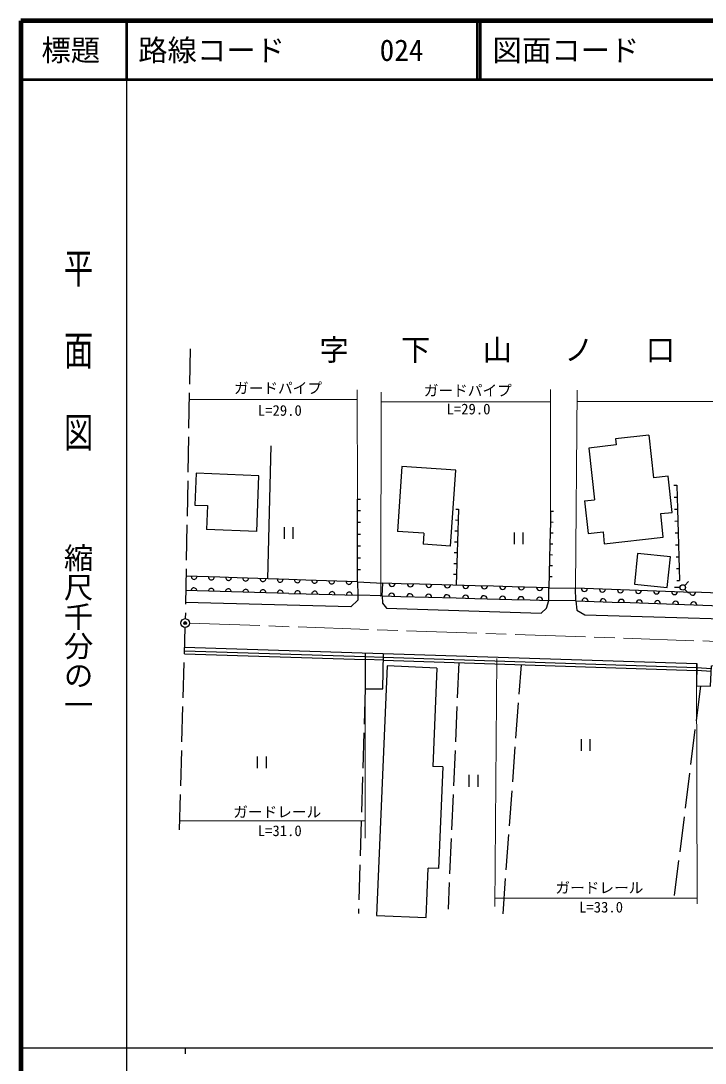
# Model space of a CAD drawing. Units: millimetres, scale not verified. Extents: x 40000 to 680000, y 20000 to 380000.
# Drawn here: x 40000 to 156611, y 202409 to 380000 of the extents above; entities that cross this region are included whole.
import ezdxf
from ezdxf.enums import TextEntityAlignment as Align

# ---------------------------------------------------------------- set-up
doc = ezdxf.new("R2010")
doc.units = ezdxf.units.MM
doc.header["$LTSCALE"] = 1000
doc.header["$PDMODE"] = 32
doc.header["$PDSIZE"] = 500
doc.linetypes.add('CHAIN', pattern=[18.5, 12, -1.5, 3.5, -1.5])
doc.linetypes.add('DASHED', pattern=[7.5, 6, -1.5])
for name, color, linetype, lineweight in [('M-BGD', 7, 'Continuous', 25), ('M-BGD-EXST', 7, 'Continuous', 25), ('M-BMK', 2, 'CHAIN', 13), ('M-BMK-SRVR', 3, 'Continuous', 25), ('M-STR-HTXT', 7, 'Continuous', 13), ('M-TTL', 2, 'Continuous', 140), ('M-TTL-BAND', 7, 'Continuous', 25), ('M-TTL-LINE', 7, 'Continuous', 50)]:
    doc.layers.add(name, color=color, linetype=linetype, lineweight=lineweight)
for name, color, linetype in [('M-BMK-HTXT', 7, 'Continuous'), ('M-OTRS', 6, 'Continuous'), ('M-TTL-TXT', 7, 'Continuous')]:
    doc.layers.add(name, color=color, linetype=linetype)
doc.styles.add('@ＭＳ ゴシック', font='')
doc.styles.add('ＭＳ ゴシック', font='')
doc.styles.get('@ＭＳ ゴシック').set_extended_font_data('@MS Gothic')
doc.styles.get('ＭＳ ゴシック').set_extended_font_data('MS Gothic')

msp = doc.modelspace()

# ---------------------------------------------------------------- linework, layer by layer
at = {"layer": 'M-BGD', "linetype": 'DASHED'}
for p, q in [((68828, 324120), (68015, 278142)), ((97379, 284437), (101667, 284191)), ((129994, 283422), (134504, 283333)), ((101591, 282012), (97440, 282123)), ((134600, 281195), (129969, 281253)), ((67050, 242182), (67981, 276643)), ((101780, 271089), (98695, 271168)), ((98697, 271668), (101789, 271589)), ((114634, 270659), (112811, 228628)), ((122169, 227876), (125287, 270302)), ((157630, 269129), (155174, 269302)), ((155181, 269802), (157657, 269629)), ((155799, 266698), (151340, 230974)), ((98674, 266192), (97542, 227933))]:
    msp.add_line(p, q, dxfattribs=at)
at = {"layer": 'M-BGD'}
for p, q in [((147022, 309396), (141322, 308767)), ((147022, 309396), (147825, 302122)), ((82081, 284935), (82631, 307578)), ((141436, 307734), (136778, 307220)), ((141322, 308767), (141436, 307734)), ((136778, 307220), (137753, 298390)), ((104912, 304055), (104164, 293015)), ((114101, 303433), (104912, 304055)), ((69860, 302923), (69640, 297503)), ((80571, 302489), (69860, 302923)), ((80186, 292977), (80571, 302489)), ((113226, 290512), (114101, 303433)), ((150293, 302395), (147825, 302122)), ((150972, 296247), (150293, 302395)), ((151282, 300867), (151782, 300881)), ((151782, 300881), (151842, 298852)), ((97389, 294503), (97394, 298529)), ((97394, 298529), (97894, 298529)), ((136064, 298203), (137753, 298390)), ((151342, 298837), (151842, 298852)), ((151842, 298852), (151903, 296823)), ((69640, 297503), (71810, 297416)), ((71810, 297416), (71644, 293323)), ((114098, 296801), (114597, 296785)), ((114597, 296785), (114539, 294937)), ((136064, 298203), (136679, 292632)), ((151403, 296808), (151903, 296823)), ((151903, 296823), (152023, 292764)), ((97891, 296516), (97391, 296516)), ((114040, 294953), (114539, 294937)), ((114539, 294937), (114481, 293089)), ((130268, 296413), (130229, 294557)), ((130768, 296403), (130268, 296413)), ((149035, 296033), (150972, 296247)), ((149477, 292028), (149035, 296033)), ((80186, 292977), (71644, 293323)), ((97387, 292490), (97389, 294503)), ((97889, 294503), (97389, 294503)), ((113982, 293105), (114481, 293089)), ((114481, 293089), (114423, 291242)), ((130229, 294557), (130190, 292701)), ((130729, 294547), (130229, 294557)), ((151463, 294778), (151963, 294793)), ((97379, 284437), (97387, 292490)), ((97887, 292489), (97387, 292490)), ((108678, 292709), (104164, 293015)), ((108678, 292709), (108551, 290829)), ((113923, 291257), (114423, 291242)), ((130190, 292701), (130150, 290846)), ((130689, 292691), (130190, 292701)), ((136679, 292632), (139207, 292911)), ((139207, 292911), (139427, 290919)), ((139427, 290919), (149477, 292028)), ((151523, 292749), (152023, 292764)), ((152023, 292764), (152084, 290734)), ((97885, 290476), (97385, 290477)), ((113226, 290512), (108551, 290829)), ((114423, 291242), (114365, 289394)), ((130150, 290846), (129994, 283422)), ((130650, 290835), (130150, 290846)), ((151584, 290720), (152084, 290734)), ((152084, 290734), (152144, 288705)), ((97883, 288463), (97383, 288464)), ((113865, 289410), (114365, 289394)), ((114365, 289394), (114307, 287546)), ((130611, 288979), (130111, 288990)), ((145104, 289228), (144576, 284024)), ((150685, 288661), (145104, 289228)), ((150157, 283458), (150685, 288661)), ((151644, 288690), (152144, 288705)), ((152144, 288705), (152204, 286676)), ((97881, 286450), (97381, 286450)), ((113807, 287562), (114307, 287546)), ((114307, 287546), (114249, 285699)), ((130572, 287123), (130072, 287134)), ((151704, 286661), (152204, 286676)), ((152204, 286676), (152264, 284646)), ((73931, 285200), (68143, 285389)), ((76862, 285105), (73931, 285200)), ((85655, 284819), (76862, 285105)), ((88586, 284723), (85655, 284819)), ((97379, 284437), (88586, 284723)), ((101591, 282012), (101667, 284191)), ((104814, 284105), (101667, 284191)), ((113749, 285714), (114249, 285699)), ((114249, 285699), (114191, 283851)), ((130533, 285267), (130033, 285278)), ((151765, 284631), (152264, 284646)), ((85672, 282442), (68099, 282919)), ((85672, 282442), (88614, 282362)), ((107962, 284020), (104814, 284105)), ((117404, 283764), (107962, 284020)), ((120552, 283678), (117404, 283764)), ((123699, 283593), (120552, 283678)), ((129994, 283422), (123699, 283593)), ((134600, 281195), (134504, 283333)), ((137575, 283225), (134504, 283333)), ((140646, 283117), (137575, 283225)), ((143717, 283009), (140646, 283117)), ((146788, 282901), (143717, 283009)), ((144576, 284024), (150157, 283458)), ((152930, 282684), (146788, 282901)), ((152325, 282617), (152322, 282706)), ((156001, 282576), (152930, 282684)), ((162143, 282360), (156001, 282576)), ((88614, 282362), (97440, 282123)), ((101591, 282012), (104744, 281928)), ((104744, 281928), (114203, 281675)), ((114203, 281675), (117356, 281590)), ((117356, 281590), (123663, 281422)), ((123663, 281422), (126816, 281337)), ((126816, 281337), (129969, 281253)), ((134600, 281195), (137685, 281088)), ((137685, 281088), (140771, 280981)), ((140771, 280981), (143856, 280874)), ((143856, 280874), (146942, 280767)), ((146942, 280767), (150027, 280661)), ((150027, 280661), (153113, 280554)), ((153113, 280554), (156198, 280447)), ((156198, 280447), (159284, 280340)), ((67860, 272146), (98695, 271168)), ((67873, 272645), (98697, 271668)), ((102405, 270082), (100581, 227581)), ((101780, 271089), (155174, 269302)), ((101789, 271589), (155181, 269802)), ((110898, 269718), (102405, 270082)), ((110898, 269718), (110178, 252959)), ((111930, 252884), (110178, 252959)), ((111930, 252884), (111186, 235551)), ((109073, 227217), (109434, 235626)), ((111186, 235551), (109434, 235626)), ((100581, 227581), (109073, 227217))]:
    msp.add_line(p, q, dxfattribs=at)
for points in [[(97379, 284437), (97440, 282123), (97399, 281315), (96208, 280162), (68063, 280875)], [(101591, 282012), (101612, 280799), (102282, 279937), (128677, 279072), (129593, 279945), (129969, 281253), (129994, 283422)], [(134600, 281195), (134731, 279596), (136129, 278779), (175240, 277670), (186468, 279941), (201502, 279590), (205196, 278550)], [(67891, 273279), (155190, 270479), (155138, 266719), (157497, 266644), (157684, 270122), (158147, 270164), (205117, 269140)], [(98699, 272291), (98674, 266192), (101688, 266170), (101800, 272192)]]:
    msp.add_lwpolyline(points, dxfattribs=at)
for centre, radius, start, end in [((69534, 285332), 489, 176.83365, 359.43787), ((72465, 285237), 489, 176.83365, 359.43787), ((75396, 285142), 489, 176.8325, 359.43902), ((78327, 285046), 489, 176.83188, 359.4396), ((81258, 284951), 489, 176.83188, 359.4396), ((84189, 284855), 489, 176.83302, 359.43846), ((87120, 284760), 489, 176.83302, 359.43846), ((90051, 284665), 489, 176.83188, 359.4396), ((92982, 284569), 489, 176.83246, 359.43906), ((95913, 284474), 489, 176.83361, 359.43791), ((103241, 284174), 525, 181.21532, 355.67589), ((69492, 282890), 491, 357.34854, 179.54627), ((72434, 282811), 491, 357.34854, 179.54627), ((75375, 282731), 491, 357.34916, 179.54569), ((78317, 282651), 491, 357.34916, 179.54569), ((81259, 282571), 491, 357.34857, 179.54624), ((84201, 282492), 491, 357.34857, 179.54624), ((87143, 282412), 491, 357.34857, 179.54624), ((90085, 282332), 491, 357.34854, 179.54627), ((93027, 282252), 491, 357.34854, 179.54627), ((95969, 282172), 491, 357.34916, 179.54569), ((103166, 281944), 526, 1.34075, 175.59526), ((106320, 281859), 526, 1.33961, 175.59641), ((106389, 284088), 525, 181.2159, 355.67534), ((109536, 284003), 525, 181.2159, 355.67534), ((112684, 283917), 525, 181.21425, 355.67587), ((115831, 283832), 525, 181.21479, 355.67535), ((118979, 283746), 525, 181.2159, 355.67534), ((122126, 283661), 525, 181.2159, 355.67534), ((125274, 283576), 525, 181.21535, 355.67585), ((128421, 283490), 525, 181.2159, 355.67534), ((136040, 283291), 512, 179.36114, 356.60842), ((139111, 283183), 512, 179.36054, 356.60898), ((142182, 283075), 512, 179.36054, 356.60898), ((145253, 282967), 512, 179.35943, 356.60897), ((148324, 282859), 512, 179.36114, 356.60842), ((151395, 282751), 512, 179.36054, 356.60898), ((154466, 282643), 512, 179.35943, 356.60897), ((109473, 281775), 526, 1.33961, 175.59641), ((112626, 281691), 526, 1.33958, 175.59644), ((115779, 281606), 526, 1.34015, 175.59589), ((118932, 281522), 526, 1.34075, 175.59526), ((122085, 281438), 526, 1.34075, 175.59526), ((125239, 281353), 526, 1.33961, 175.59641), ((128392, 281269), 526, 1.33958, 175.59644), ((136142, 281127), 515, 359.66019, 176.37056), ((139227, 281020), 515, 359.66019, 176.37056), ((142313, 280913), 515, 359.6613, 176.37057), ((145398, 280806), 515, 359.66075, 176.37004), ((148484, 280699), 515, 359.66019, 176.37056), ((151570, 280592), 515, 359.66019, 176.37056), ((154655, 280485), 515, 359.66019, 176.37056)]:
    msp.add_arc(centre, radius, start, end, dxfattribs=at)
at = {"layer": 'M-BGD-EXST'}
for p, q in [((84864, 293760), (84864, 291760)), ((86364, 293760), (86364, 291760)), ((124041, 292817), (124041, 290817)), ((125541, 292817), (125541, 290817)), ((153130, 283797), (153796, 284463)), ((152325, 283463), (151382, 283463)), ((153130, 283130), (153796, 282463)), ((135486, 257625), (135486, 255625)), ((136986, 257625), (136986, 255625)), ((80296, 254673), (80296, 252673)), ((81796, 254673), (81796, 252673)), ((116364, 251506), (116364, 249506)), ((117864, 251506), (117864, 249506))]:
    msp.add_line(p, q, dxfattribs=at)
msp.add_circle((152796, 283463), 471, dxfattribs=at)
at = {"layer": 'M-BMK'}
msp.add_line((68751, 277367), (167024, 273962), dxfattribs=at)
at = {"layer": 'M-BMK-SRVR'}
msp.add_circle((68002, 277392), 750, dxfattribs=at)
at = {"layer": 'M-OTRS'}
msp.add_point((68002, 277392), dxfattribs=at)
at = {"layer": 'M-STR-HTXT'}
for p, q in [((97394, 298529), (97300, 317114)), ((101326, 281937), (101427, 316738)), ((130269, 317167), (130268, 296413)), ((134504, 283333), (134775, 317064)), ((97308, 315484), (68675, 315484)), ((130269, 315103), (101423, 315103)), ((134759, 315146), (204431, 315146)), ((98681, 240725), (98674, 271678)), ((121095, 271338), (120748, 229113)), ((155247, 229573), (155115, 270363)), ((98681, 243682), (67091, 243682)), ((120759, 230548), (155244, 230548))]:
    msp.add_line(p, q, dxfattribs=at)
at = {"layer": 'M-TTL'}
for p, q in [((40000, 380000), (40000, 20000)), ((680000, 380000), (40000, 380000))]:
    msp.add_line(p, q, dxfattribs=at)
at = {"layer": 'M-TTL-BAND'}
for p, q in [((58000, 370000), (58000, 20000)), ((40000, 205000), (579000, 205000)), ((68000, 205000), (68000, 204000))]:
    msp.add_line(p, q, dxfattribs=at)
at = {"layer": 'M-TTL-LINE'}
for p, q in [((58000, 380000), (58000, 370000)), ((117750, 380000), (117750, 370000)), ((118250, 380000), (118250, 370000)), ((40000, 370000), (680000, 370000))]:
    msp.add_line(p, q, dxfattribs=at)

# ---------------------------------------------------------------- texts
at = {"layer": 'M-BMK-HTXT', "insert": (90890, 321716), "char_height": 3666, "attachment_point": 7, "style": 'ＭＳ ゴシック'}
msp.add_mtext('\\T2.78;字下山ノ口', dxfattribs=at)
at = {"layer": 'M-STR-HTXT', "style": 'ＭＳ ゴシック'}
for s, p in [('ガードパイプ', (76325, 315953)), ('ガードパイプ', (108658, 315551)), ('L=29.0', (80393, 312157)), ('L=29.0', (112548, 312399)), ('ガードレール', (76192, 243741)), ('L=31.0', (80379, 240541)), ('ガードレール', (131084, 230824)), ('L=33.0', (135131, 227527))]:
    msp.add_text(s, height=1833, dxfattribs=at).set_placement(p, align=Align.BOTTOM_LEFT)
at = {"layer": 'M-TTL-BAND', "style": '@ＭＳ ゴシック', "width": 1.4}
msp.add_text('平  面  図', height=3666, rotation=270, dxfattribs=at).set_placement((49777, 306475), align=Align.MIDDLE_RIGHT)
at = {"layer": 'M-TTL-BAND', "style": '@ＭＳ ゴシック'}
msp.add_text('縮尺千分の一', height=3666, rotation=270, dxfattribs=at).set_placement((49777, 261030), align=Align.MIDDLE_RIGHT)
at = {"layer": 'M-TTL-TXT', "style": 'ＭＳ ゴシック'}
msp.add_text('標題', height=3666, dxfattribs=at).set_placement((48500, 375000), align=Align.MIDDLE_CENTER)
for s, p in [('路線コード', (60000, 375000)), ('024', (101142, 375000)), ('図面コード', (120380, 375000))]:
    msp.add_text(s, height=3666, dxfattribs=at).set_placement(p, align=Align.MIDDLE_LEFT)

doc.saveas('drawing.dxf')
